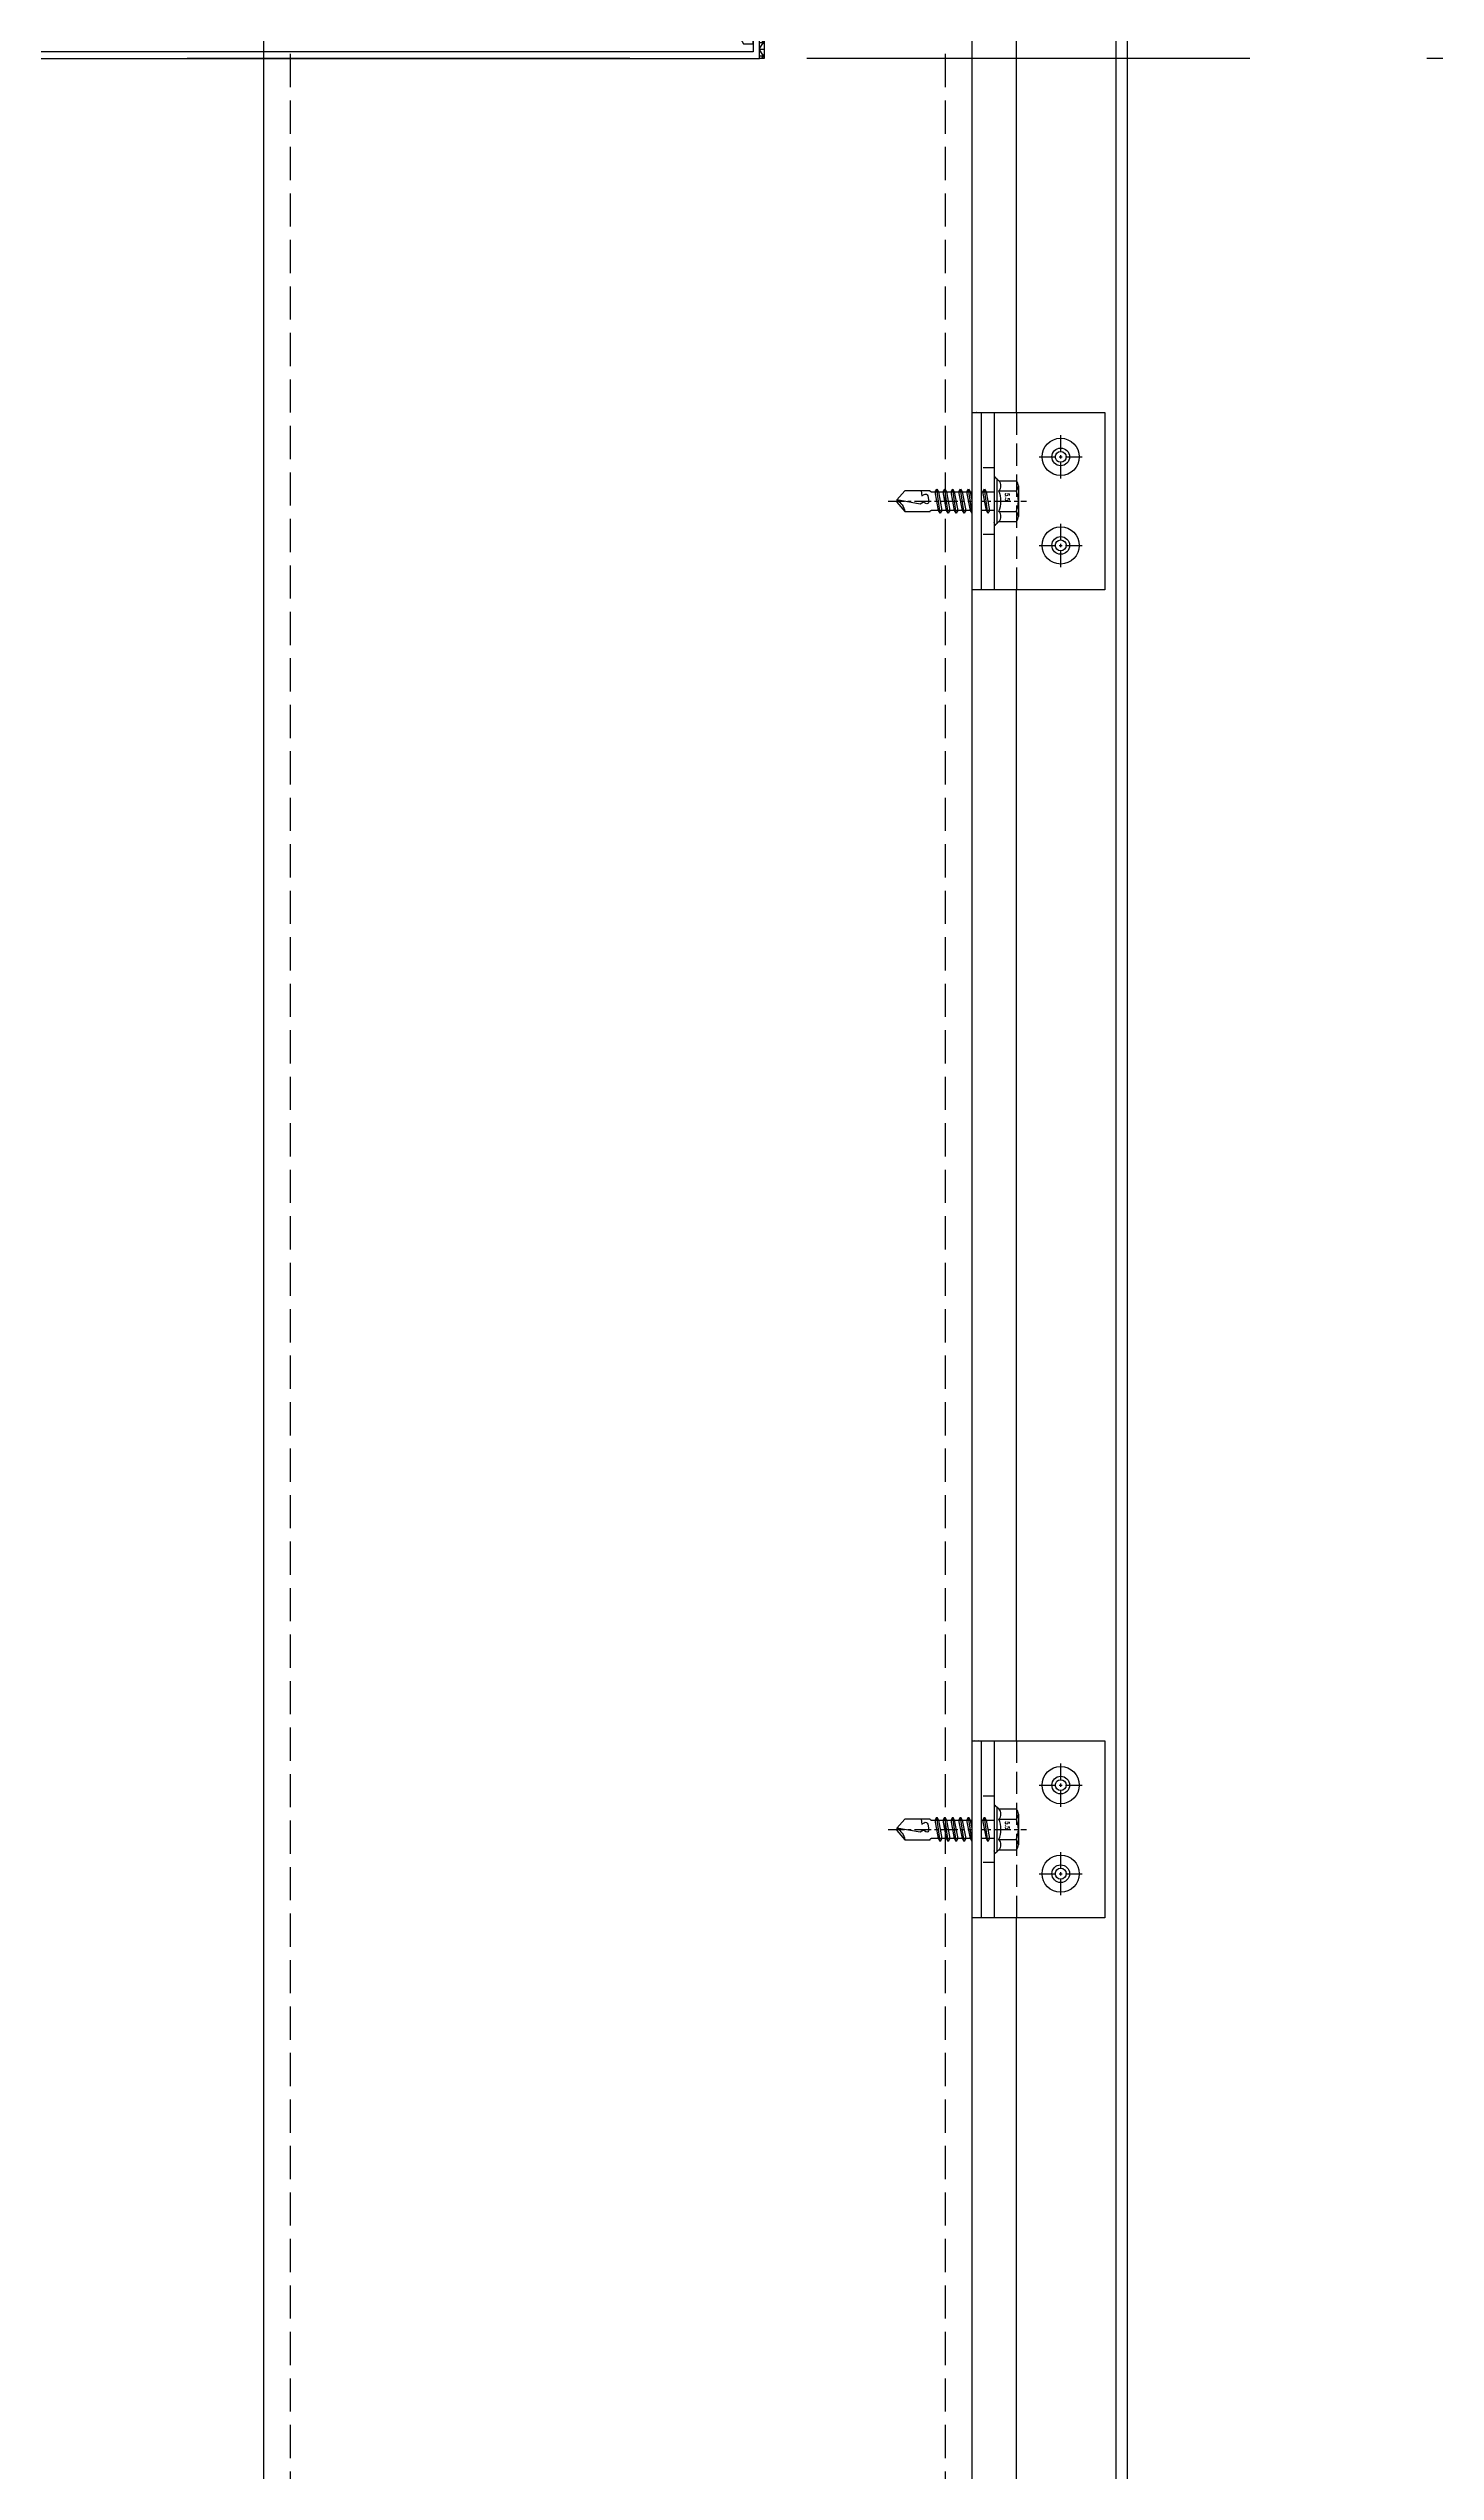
# Model space of a CAD drawing. Extents: x 220580 to 2027826, y -309201 to 71987.
# Drawn here: x 307756 to 308069, y -181442 to -180895 of the extents above; entities that cross this region are included whole.
import ezdxf
from ezdxf.enums import TextEntityAlignment as Align

# ---------------------------------------------------------------- set-up
doc = ezdxf.new("R2010")
doc.units = 0
for name, pattern in [('CENTER', [2, 1.25, -0.25, 0.25, -0.25]), ('DASH', [0.35, 0.25, -0.1]), ('ZN-CENTER', [2, 1.25, -0.25, 0.25, -0.25]), ('ZN-DASH', [0.35, 0.25, -0.1]), ('ZN-DOT', [0.25, 0, -0.25])]:
    doc.linetypes.add(name, pattern=pattern)
for name, color, linetype in [('!ZN1-填充-8', 8, 'Continuous'), ('!ZN3-不锈钢板幕墙-7', 7, 'Continuous'), ('!ZN3-铝板幕墙-3', 3, 'Continuous'), ('!ZN4-辅助材料-1', 1, 'Continuous'), ('!ZN4-配件-11', 11, 'Continuous'), ('!ZN5-钢材投影-40', 40, 'Continuous'), ('!ZN5-铝材投影-112', 112, 'Continuous'), ('!ZN6-层高线-8', 8, 'ZN-DOT'), ('!ZN6-虚线-8', 8, 'ZN-DASH'), ('DIM', 173, 'Continuous')]:
    doc.layers.add(name, color=color, linetype=linetype)
doc.styles.add('DHTEXT-1', font='ROMANS.shx', dxfattribs={"width": 0.7, "bigfont": 'CHINESE.shx'})
doc.dimstyles.new('ZN3', dxfattribs={"dimscale": 3, "dimtxt": 2.5, "dimasz": 1.5, "dimexe": 1, "dimexo": 2, "dimgap": 0.9, "dimtad": 1, "dimdec": 0, "dimdsep": 46, "dimtxsty": 'DHTEXT-1', "dimblk": 'ARCHTICK', "dimcen": 2.5, "dimclrd": 173, "dimclre": 173, "dimclrt": 7, "dimazin": 2, "dimtfac": 1, "dimtix": 1, "dimtmove": 2, "dimatfit": 3, "dimfxl": 0, "dimarcsym": 0})

# ---------------------------------------------------------------- blocks, each defined once
blk = doc.blocks.new('*U2096')
at = {"color": 0, "linetype": 'CENTER', "ltscale": 3}
blk.add_line((-5.42, 0), (17.71, 0), dxfattribs=at)
at = {"linetype": 'ByBlock', "ltscale": 10}
for p, q in [((0, 1.79), (12.38, 1.79)), ((0.98, 2.4), (1.66, -2.4)), ((2.58, 2.4), (3.26, -2.4)), ((4.18, 2.4), (4.86, -2.4)), ((5.78, 2.4), (6.46, -2.4)), ((7.38, 2.4), (8.06, -2.4)), ((8.98, 2.4), (9.66, -2.4)), ((10.58, 2.4), (11.26, -2.4)), ((12.38, 1.79), (16, 0)), ((16, 0), (12.38, -1.79)), ((12.38, -1.79), (0, -1.79))]:
    blk.add_line(p, q, dxfattribs=at)
blk.add_lwpolyline([(-3.3, 0.4), (-3.69, 0.4, -0.147478), (-2.14, 4.75), (0, 4.75), (0, -4.75), (-2.14, -4.75, -0.147478), (-3.69, -0.4), (-3.3, -0.4)], format="xyb", close=True, dxfattribs=at)
for points in [[(1.3, -1.79), (0.63, 1.79), (0.98, 2.4), (1.33, 1.79), (2.01, -1.79), (1.66, -2.4)], [(2.9, -1.79), (2.23, 1.79), (2.58, 2.4), (2.93, 1.79), (3.61, -1.79), (3.26, -2.4)], [(4.5, -1.79), (3.83, 1.79), (4.18, 2.4), (4.53, 1.79), (5.21, -1.79), (4.86, -2.4)], [(6.1, -1.79), (5.43, 1.79), (5.78, 2.4), (6.13, 1.79), (6.81, -1.79), (6.46, -2.4)], [(7.7, -1.79), (7.03, 1.79), (7.38, 2.4), (7.73, 1.79), (8.41, -1.79), (8.06, -2.4)], [(9.3, -1.79), (8.63, 1.79), (8.98, 2.4), (9.33, 1.79), (10.01, -1.79), (9.66, -2.4)], [(10.9, -1.79), (10.23, 1.79), (10.58, 2.4), (10.93, 1.79), (11.61, -1.79), (11.26, -2.4)]]:
    blk.add_lwpolyline(points, close=True, dxfattribs=at)
at = {"layer": 'Defpoints', "color": 0, "ltscale": 10, "style": 'DHTEXT-1', "width": 0.7}
blk.add_text('4.8', height=1, rotation=90, dxfattribs=at).set_placement((-0.49, -1.36), align=Align.CENTER)
blk = doc.blocks.new('*U1916')
at = {"color": 0, "linetype": 'ZN-CENTER', "ltscale": 6}
blk.add_line((43.76, 0), (-2.33, 0), dxfattribs=at)
at = {"linetype": 'ByBlock', "ltscale": 10}
for p, q in [((-1.1, 2.28), (-1.1, -2.28)), ((-0.95, 2.33), (-0.95, -2.33)), ((-0.8, 4.2), (-0.8, -4.2)), ((0, 4.2), (-0.8, 4.2)), ((0, -4.2), (0, 4.2)), ((-0.8, -4.2), (0, -4.2))]:
    blk.add_line(p, q, dxfattribs=at)
blk.add_lwpolyline([(0, -2.52, -0.414214), (0.67, -1.85), (35.87, -1.85), (42, 0), (35.87, 1.85), (0.67, 1.85, -0.414214), (0, 2.52)], format="xyb", dxfattribs=at)
for centre, start, end in [((-1.12, 2.61), 272.9951, 344.3665), ((-1.12, -2.61), 15.6335, 87.0049)]:
    blk.add_arc(centre, 0.329, start, end, dxfattribs=at)
at = {"layer": 'Defpoints', "color": 0, "ltscale": 10, "style": 'DHTEXT-1', "width": 0.7}
blk.add_text('3.7', height=1.125, rotation=90, dxfattribs=at).set_placement((3.09, -0.93), align=Align.CENTER)
blk = doc.blocks.new('A$C4339486c')
at = {"layer": '!ZN1-填充-8'}
h = blk.add_hatch(dxfattribs=at)
h.set_pattern_fill('AR-SAND', color=256, scale=0.5, style=0)
h.set_pattern_definition([(37.5, (116583.8676, 18534.7173), (-0.031496679, 0.9634118845), [0, -0.76, 0, -0.85, 0, -0.8125]), (7.5, (116583.8676, 18534.7173), (0.884888353, 1.411073033), [0, -0.41, 0, -0.685, 0, -0.2625]), (327.5, (116583.2526, 18534.7173), (1.557070931, 0.002829527), [0, -0.25, 0, -0.9, 0, -1.175]), (317.5, (116583.2526, 18534.7173), (1.503063302, 0.438837782), [0, -0.125, 0, -0.59, 0, -0.675])])
edge = h.paths.add_edge_path()
edge.add_arc((106.05, -22.41), 14.38, 273.1328, 298.888, ccw=False)
edge.add_line((106.84, -36.77), (112, -45.71))
edge.add_line((112, -45.71), (112, -46.03))
edge.add_line((112, -46.03), (113, -46.03))
edge.add_line((113, -46.03), (113, -35))
at = {"layer": '!ZN1-填充-8', "ltscale": 0.1}
h = blk.add_hatch(dxfattribs=at)
h.set_pattern_fill('NET3', color=256, scale=3, style=0)
h.set_pattern_definition([(7e-15, (116709.8677, 18512.0108), (0, 1.5), []), (60, (116709.8677, 18512.0108), (-1.299038106, 0.75), []), (120, (116709.8677, 18512.0108), (-1.299038106, -0.75), [])])
h.paths.add_polyline_path([(112, -45.71), (113, -45.71), (113, -60.5), (112, -60.5)])
at = {"layer": '!ZN1-填充-8'}
h = blk.add_hatch(dxfattribs=at)
h.set_pattern_fill('AR-SAND', color=256, scale=0.5, style=0)
h.set_pattern_definition([(37.5, (116461.86784, 18527.01084), (-0.031496679, 0.9634118845), [0, -0.76, 0, -0.85, 0, -0.8125]), (7.5, (116461.8678, 18527.0108), (0.884888353, 1.411073033), [0, -0.41, 0, -0.685, 0, -0.2625]), (327.5, (116461.2528, 18527.0108), (1.557070931, 0.002829527), [0, -0.25, 0, -0.9, 0, -1.175]), (317.5, (116461.2528, 18527.0108), (1.503063302, 0.438837782), [0, -0.125, 0, -0.59, 0, -0.675])])
edge = h.paths.add_edge_path()
edge.add_line((-153.75, -60.5), (-142.5, -60.5))
edge.add_line((-142.5, -60.5), (-151.44, -55.34))
edge.add_ellipse((-161.67, -53.86), major_axis=(-7.31, -7.31), ratio=1, start_angle=95.0307, end_angle=126.7718, ccw=False)
at = {"layer": '!ZN3-不锈钢板幕墙-7', "ltscale": 4}
blk.add_lwpolyline([(-106.5, -59), (-106.5, -59), (-142.1, -59), (-150.69, -54.04), (-151.44, -55.34), (-142.5, -60.5), (-45.6, -60.5), (-45.6, -60.5), (112, -60.5), (112, -45.71), (106.84, -36.77), (105.54, -37.52), (110.5, -46.11), (110.5, -59)], close=True, dxfattribs=at)
at = {"layer": '!ZN4-辅助材料-1', "ltscale": 4}
for points in [[(106.84, -36.77), (112, -45.71), (113, -45.71), (113, -35, -0.112853), (106.84, -36.77)], [(-151.44, -55.34), (-142.5, -60.5), (-142.5, -60.5), (-154.71, -60.5, 0.198373), (-151.44, -55.34)]]:
    blk.add_lwpolyline(points, format="xyb", dxfattribs=at)
blk.add_lwpolyline([(112, -45.71), (113, -45.71), (113, -60.5), (112, -60.5)], close=True, dxfattribs=at)
at = {"layer": '!ZN5-钢材投影-40'}
for p, q in [((0, -8.22), (-164.32, -13.46)), ((-162.32, -53.41), (-164.32, -13.46)), ((1.08, -48.22), (-162.32, -53.41))]:
    blk.add_line(p, q, dxfattribs=at)
at = {"layer": '!ZN6-虚线-8', "ltscale": 30}
blk.add_line((0, -14.23), (-164.02, -19.46), dxfattribs=at)
at = {"layer": '!ZN4-配件-11', "color": 1, "xscale": -1}
for name, p, rotation in [('*U2096', (110.5, -52.43), 180), ('*U1916', (-135, -59), 90)]:
    blk.add_blockref(name, p, dxfattribs=dict(at, rotation=rotation))
blk = doc.blocks.new('*U1316')
at = {"layer": '!ZN3-铝板幕墙-3'}
blk.add_line((13.5, -5), (2986.5, -5), dxfattribs=at)
blk.add_lwpolyline([(2986.5, -30), (10, -30, -0.414214), (8, -28), (8, -5), (10.5, -5), (10.5, -27, 0.414214), (11, -27.5), (2986.5, -27.5)], format="xyb", dxfattribs=at)
blk = doc.blocks.new('*U1824')
at = {"ltscale": 10}
for p, q in [((-0.17, 5.48), (0, 4.84)), ((-5.45, -3.46), (-5.45, 3.46)), ((-1.02, 4.62), (-4.95, 4.62)), ((-1.02, 2.31), (-4.95, 2.31)), ((-0.55, -5.12), (-0.55, 5.12)), ((0, -4.84), (0, 4.84)), ((0, 2.08), (14.29, 2.08)), ((1.42, 2.73), (2.2, -2.73)), ((3.22, 2.73), (4, -2.73)), ((5.02, 2.73), (5.8, -2.73)), ((6.82, 2.73), (7.6, -2.73)), ((8.62, 2.73), (9.4, -2.73)), ((10.42, 2.73), (11.2, -2.73)), ((12.22, 2.73), (13, -2.73)), ((-1.02, -2.31), (-4.95, -2.31)), ((-1.02, -4.62), (-4.95, -4.62)), ((-0.17, -5.48), (0, -4.84)), ((14.29, -2.09), (0, -2.09))]:
    blk.add_line(p, q, dxfattribs=at)
at = {"color": 0, "linetype": 'ZN-CENTER', "ltscale": 3}
blk.add_line((24, 0), (-7.28, 0), dxfattribs=at)
at = {"ltscale": 10}
for points in [[(1.83, -2.09), (1.05, 2.08), (1.42, 2.73), (1.79, 2.08), (2.57, -2.09), (2.2, -2.73)], [(3.63, -2.09), (2.85, 2.08), (3.22, 2.73), (3.59, 2.08), (4.37, -2.09), (4, -2.73)], [(5.43, -2.09), (4.65, 2.08), (5.02, 2.73), (5.39, 2.08), (6.17, -2.09), (5.8, -2.73)], [(7.23, -2.09), (6.45, 2.08), (6.82, 2.73), (7.19, 2.08), (7.97, -2.09), (7.6, -2.73)], [(9.03, -2.09), (8.25, 2.08), (8.62, 2.73), (8.99, 2.08), (9.77, -2.09), (9.4, -2.73)], [(10.83, -2.09), (10.05, 2.08), (10.42, 2.73), (10.79, 2.08), (11.57, -2.09), (11.2, -2.73)], [(12.63, -2.09), (11.85, 2.08), (12.22, 2.73), (12.59, 2.08), (13.37, -2.09), (13, -2.73)]]:
    blk.add_lwpolyline(points, close=True, dxfattribs=at)
for points in [[(14.29, -2.09, -0.414214), (14.45, -2.24), (14.45, -2.32), (20.18, -2.32), (22, -0.26), (22, 0.26), (20.18, 2.32), (14.45, 2.32), (14.45, 2.24, -0.414214), (14.29, 2.08)], [(16.51, -2.32), (16.36, -1.2), (15.83, -1.52, -0.530462), (15.03, -1.17), (14.81, 0.1, -0.651316), (15.47, 0.54), (16, 0.21), (16.77, 0.66), (22, -0.26, -0.201226), (20.18, 2.32)]]:
    blk.add_lwpolyline(points, format="xyb", dxfattribs=at)
for centre, radius, start, end in [((7.48, -2.87), 11.32, 132.4922, 138.6064), ((-3.87, 3.46), 1.58, 133.1736, 226.8264), ((0.13, 0), 5.58, 155.5673, 204.4327), ((0.07, 3.46), 1.58, 133.1736, 226.8264), ((4.07, 0), 5.58, 155.5673, 204.4327), ((-3.87, -3.46), 1.58, 133.1736, 226.8264), ((0.07, -3.46), 1.58, 133.1736, 226.8264), ((7.48, 2.87), 11.32, 221.3936, 227.5078)]:
    blk.add_arc(centre, radius, start, end, dxfattribs=at)
at = {"layer": 'Defpoints', "color": 0, "ltscale": 10, "style": 'DHTEXT-1', "width": 0.7}
blk.add_text('5.5', height=1, rotation=90, dxfattribs=at).set_placement((-2.46, -0.93), align=Align.CENTER)
blk = doc.blocks.new('*U2097')
at = {"color": 0, "linetype": 'CENTER', "ltscale": 3}
for p, q in [((4.88, 0), (-4.88, 0)), ((0, 4.88), (0, -4.88))]:
    blk.add_line(p, q, dxfattribs=at)
at = {"linetype": 'ByBlock', "ltscale": 10}
for radius in [4.2, 2, 1.23]:
    blk.add_circle((0, 0), radius, dxfattribs=at)
blk = doc.blocks.new('*U1915')
at = {"layer": '!ZN1-填充-8'}
h = blk.add_hatch(dxfattribs=at)
h.set_pattern_fill('NET3', color=256, scale=0.75, angle=180, style=0)
h.set_pattern_definition([(180, (-1731.706, 294.7402), (-3e-16, -2.38125), []), (240, (-1731.706, 294.7402), (2.062223, -1.190625), []), (300, (-1731.706, 294.7402), (2.062223, 1.190625), [])])
h.paths.add_polyline_path([(20, 0), (-20, 0), (-20, -2), (20, -2)])
at = {"ltscale": 0.125}
blk.add_wipeout([(-20, -30), (20, -30), (20, -5), (-20, -5)], dxfattribs=at).dxf.layer = '!ZN6-虚线-8'
at = {"layer": '!ZN5-铝材投影-112', "ltscale": 0.25}
blk.add_line((-20, -5), (20, -5), dxfattribs=at)
at = {"layer": '!ZN5-铝材投影-112'}
blk.add_lwpolyline([(20, -2), (-20, -2), (-20, -30), (20, -30)], close=True, dxfattribs=at)
at = {"layer": '!ZN6-虚线-8', "linetype": 'ZN-DASH', "ltscale": 10}
for p, q in [((-7.5, -5), (-7.5, -2)), ((7.5, -5), (7.5, -2))]:
    blk.add_line(p, q, dxfattribs=at)
at = {"layer": '!ZN6-虚线-8', "color": 8, "linetype": 'ZN-DASH', "ltscale": 20}
blk.add_line((-20, -10), (20, -10), dxfattribs=at)
at = {"layer": '!ZN4-配件-11', "color": 1, "xscale": -1, "rotation": 270}
for name, p in [('*U1824', (0, -5)), ('*U2097', (-10, -20)), ('*U2097', (10, -20))]:
    blk.add_blockref(name, p, dxfattribs=at)
at = {"ltscale": 0.25}
blk.add_wipeout([(20, 0), (20, -2), (-20, -2), (-20, 0)], dxfattribs=at).dxf.layer = '!ZN4-辅助材料-1'
at = {"layer": '!ZN4-辅助材料-1'}
blk.add_lwpolyline([(20, 0), (-20, 0), (-20, -2), (20, -2)], close=True, dxfattribs=at)
blk = doc.blocks.new('_ArchTick')
at = {"color": 0, "linetype": 'ByBlock', "const_width": 0.4}
blk.add_lwpolyline([(-0.5, -0.5), (0.5, 0.5)], dxfattribs=at)
blk = doc.blocks.new('*D1395')
at = {"layer": 'Defpoints', "color": 0, "ltscale": 30, "transparency": 16777216}
for p in [(307999.18, -180797.07), (309079.76, -180797.07), (307999.18, -183847.07)]:
    blk.add_point(p, dxfattribs=at)
at = {"layer": 'DIM', "color": 173, "linetype": 'ByBlock', "lineweight": -2, "ltscale": 30, "transparency": 16777216}
for p, q in [((308399.18, -180797.07), (309279.76, -180797.07)), ((309079.76, -183847.07), (309079.76, -180797.07)), ((308399.18, -183847.07), (309279.76, -183847.07))]:
    blk.add_line(p, q, dxfattribs=at)
at = {"layer": 'DIM', "color": 173, "lineweight": -2, "ltscale": 30, "transparency": 16777216, "xscale": 300, "yscale": 300, "zscale": 300}
for p, rotation in [((309079.76, -180797.07), 90), ((309079.76, -183847.07), 270)]:
    blk.add_blockref('_ArchTick', p, dxfattribs=dict(at, rotation=rotation))
at = {"layer": 'DIM', "color": 7, "ltscale": 30, "transparency": 16777216, "insert": (308649.76, -182322.07), "char_height": 500, "attachment_point": 5, "rotation": 90, "style": 'DHTEXT-1'}
blk.add_mtext('3050', dxfattribs=at)

msp = doc.modelspace()

# ---------------------------------------------------------------- linework, layer by layer
at = {"layer": '!ZN5-钢材投影-40'}
for points in [[(307804.18, -184127.07), (307804.18, -180842.57)], [(307964.18, -184127.07), (307964.18, -180842.57)]]:
    msp.add_lwpolyline(points, dxfattribs=at)
at = {"layer": '!ZN6-层高线-8', "linetype": 'DASH', "ltscale": 400}
msp.add_line((312646.87, -180897.07), (306087.36, -180897.07), dxfattribs=at)
at = {"layer": '!ZN6-虚线-8', "ltscale": 30}
for points in [[(307810.18, -184127.07), (307810.18, -180842.57)], [(307958.18, -184127.07), (307958.18, -180842.57)]]:
    msp.add_lwpolyline(points, dxfattribs=at)

# ---------------------------------------------------------------- block references
at = {"layer": '!ZN3-铝板幕墙-3', "ltscale": 2000}
msp.add_blockref('A$C4339486c', (307804.18, -180836.57), dxfattribs=at)
at = {"rotation": 90}
msp.add_blockref('*U1316', (307969.18, -183847.07), dxfattribs=at)

# ---------------------------------------------------------------- dimensions: what is measured, and where the dimension line sits
at = {"layer": 'DIM', "ltscale": 30}
dim = msp.add_aligned_dim(p1=(307999.18, -183847.07), p2=(307999.18, -180797.07), distance=-1080.57, dimstyle='ZN3', override={"dimscale": 200}, dxfattribs=at)
dim.commit()
dim.dimension.update_dxf_attribs({"geometry": '*D1395', "text_midpoint": (308649.76, -182322.07)})

# ---------------------------------------------------------------- next in the draw order: block references
at = {"xscale": -1, "rotation": 90}
for p in [(307964.18, -180997.07), (307964.18, -181297.07)]:
    msp.add_blockref('*U1915', p, dxfattribs=at)

doc.saveas('drawing.dxf')
